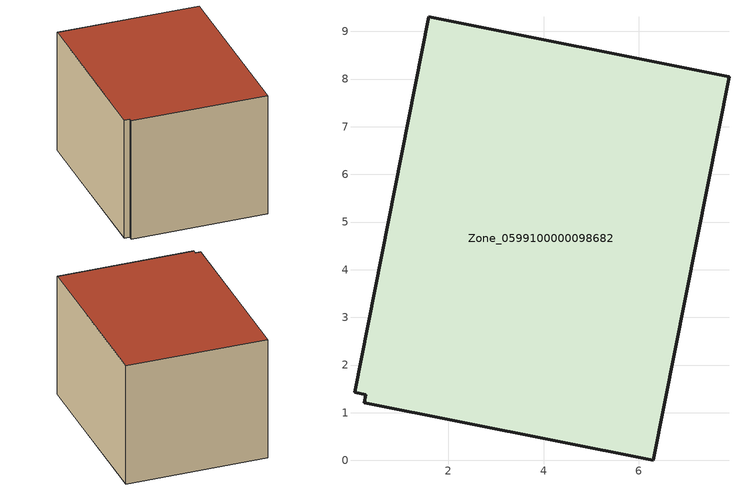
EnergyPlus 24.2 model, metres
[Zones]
Zone_0599100000098682
 floor ground (C_G): 6.3,0 0.23,1.21 0.27,1.38 0.03,1.43 1.59,9.31 7.89,8.05 z0
 wall outside (C_F): 6.3,0 7.89,8.05 1.59,9.31 0.03,1.43 0.27,1.38 0.23,1.21 6.3,0 z0:5.74
 roof outside (C_R): 0.23,1.21 6.3,0 7.89,8.05 1.59,9.31 0.03,1.43 0.27,1.38 z5.74
[BUILDING]
Pand.0599100000098682: North Axis=0; Terrain=City; Loads Convergence Tolerance Value=0.04; Temperature Convergence Tolerance Value=0.4; Solar Distribution=FullExterior; Maximum Number of Warmup Days=25; Minimum Number of Warmup Days=1
[Site:Location]
Rotterdam.The.Hague.AP_ZH_NLD Design_Conditions: Latitude=51.96; Longitude=4.45; Time Zone=1; Elevation=-4.5
[SITE:GROUNDTEMPERATURE:BUILDINGSURFACE]
18, 18, 18, 18, 18, 18, 18, 18, 18, 18, 18, 18
[MATERIAL] Thermal Absorptance=0.9; Solar Absorptance=0.7; Visible Absorptance=0.7
Name | Roughness | Thickness | Conductivity | Density | Specific Heat
G.TC.1965-1974 | MediumSmooth | 0.15 | 0.882353 | 540 | 1210
F.TC.1965-1974 | Rough | 0.3 | 0.697674 | 1920 | 840
R.TC.1965-1974 | MediumRough | 0.2 | 0.232558 | 1500 | 1000
[CONSTRUCTION]
C_G: G.TC.1965-1974
C_F: F.TC.1965-1974
C_R: R.TC.1965-1974
[ZONE]
Zone_0599100000098682: Type=1; Multiplier=1; Ceiling Height=Autocalculate; Volume=Autocalculate; Floor Area=autocalculate; Part of Total Floor Area=Yes
[ZONEINFILTRATION:DESIGNFLOWRATE]
Infil_Zone_0599100000098682: Zone or ZoneList or Space or SpaceList=Zone_0599100000098682; Schedule=AlwaysOn; Design Flow Rate Calculation Method=Flow/Area; Flow Rate per Floor Area=0.003; Constant Term Coefficient=1; Temperature Term Coefficient=0; Velocity Term Coefficient=0; Velocity Squared Term Coefficient=0
[HVACTEMPLATE:ZONE:IDEALLOADSAIRSYSTEM]
Zone_0599100000098682: Maximum Heating Supply Air Temperature=50; Minimum Cooling Supply Air Temperature=13; Maximum Heating Supply Air Humidity Ratio=0.0156; Minimum Cooling Supply Air Humidity Ratio=0.0077; Heating Limit=NoLimit; Cooling Limit=NoLimit; Dehumidification Control Type=ConstantSensibleHeatRatio; Cooling Sensible Heat Ratio=0.7; Dehumidification Setpoint=60; Humidification Control Type=None; Humidification Setpoint=30; Outdoor Air Method=None; Outdoor Air Flow Rate per Person=0.00944; Outdoor Air Flow Rate per Zone Floor Area=0; Outdoor Air Flow Rate per Zone=0; Demand Controlled Ventilation Type=None; Outdoor Air Economizer Type=NoEconomizer; Heat Recovery Type=None; Sensible Heat Recovery Effectiveness=0.7; Latent Heat Recovery Effectiveness=0.65
[ZONECONTROL:THERMOSTAT]
ThermostatControl_Zone_0599100000098682: Zone or ZoneList=Zone_0599100000098682; Control Type Schedule=DualSetpointControlType; Control 1=Thermostat_Zone_0599100000098682; Temperature Difference Between Cutout And Setpoint=0
[THERMOSTATSETPOINT:DUALSETPOINT]
Thermostat_Zone_0599100000098682: Heating Setpoint Temperature Schedule=HeatingSetpoint_Zone_0599100000098682; Cooling Setpoint Temperature Schedule=CoolingSetpoint_Zone_0599100000098682
[SCHEDULE:COMPACT]
HeatingSetpoint_Zone_0599100000098682: Through: 12/31, For: AllDays, Until: 24:00, 21
CoolingSetpoint_Zone_0599100000098682: Through: 12/31, For: AllDays, Until: 24:00, 24
DualSetpointControlType: Through: 12/31, For: AllDays, Until: 24:00, 4
AlwaysOn: Through: 12/31, For: AllDays, Until: 24:00, 1
